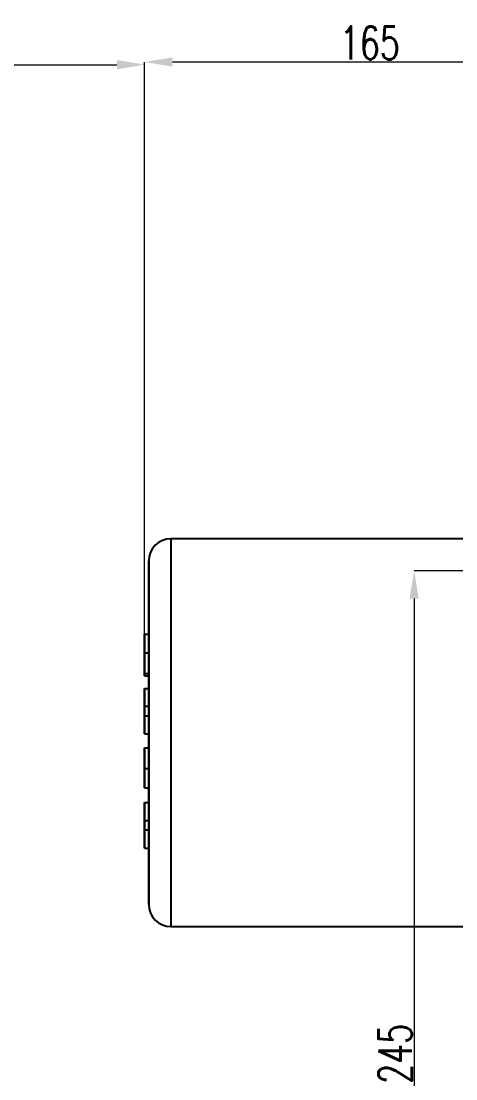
# Model space of a CAD drawing. Header units: millimetres. Extents: x 2223 to 4172, y 741 to 2119.
# Drawn here: x 2773.4 to 2930.2, y 981.1 to 1363 of the extents above; entities that cross this region are included whole.
import ezdxf

# ---------------------------------------------------------------- set-up
doc = ezdxf.new("R2010")
doc.units = ezdxf.units.MM
doc.layers.add('AM_5', color=3, linetype='Continuous', lineweight=25)
doc.styles.add('SLDTEXTSTYLE1', font='txt.shx', dxfattribs={"width": 0.7, "bigfont": 'gbcbig.shx'})
doc.dimstyles.new('SLDDIMSTYLE12$0', dxfattribs={"dimtxt": 12, "dimasz": 10, "dimexe": 0, "dimexo": 0.0625, "dimgap": 0.875, "dimtad": 1, "dimdec": 1, "dimlfac": 1.8, "dimrnd": 1e-09, "dimzin": 12, "dimdsep": 46, "dimtxsty": 'SLDTEXTSTYLE1', "dimcen": 0.09, "dimdle": 8.16, "dimclrd": 3, "dimclre": 3, "dimadec": 0, "dimazin": 3, "dimtfac": 1, "dimtdec": 1, "dimtofl": 0, "dimtmove": 0, "dimatfit": 3, "dimfxl": 0, "dimfrac": 2, "dimtolj": 1, "dimlwd": 5, "dimlwe": 5, "dimarcsym": 0})

# ---------------------------------------------------------------- blocks, each defined once
blk = doc.blocks.new('*D35')
at = {"layer": 'AM_5', "color": 3, "linetype": 'Continuous', "lineweight": 5, "transparency": 16777216}
for p, q in [((2817.92, 1141.71), (2817.92, 1348.23)), ((2970.42, 1348.23), (2827.92, 1348.23))]:
    blk.add_line(p, q, dxfattribs=at)
at = {"layer": 'AM_5', "color": 3, "lineweight": 5, "transparency": 16777216}
blk.add_line((2980.42, 1198.41), (2980.42, 1348.23), dxfattribs=at)
at = {"layer": 'AM_5', "color": 3, "transparency": 16777216}
for points in [[(2827.92, 1349.9), (2827.92, 1346.57), (2817.92, 1348.23)], [(2970.42, 1349.9), (2970.42, 1346.57), (2980.42, 1348.23)]]:
    blk.add_solid(points, dxfattribs=at)
at = {"layer": 'Defpoints', "color": 0, "transparency": 16777216}
for p in [(2817.92, 1348.23), (2980.42, 1198.34), (2817.92, 1141.64)]:
    blk.add_point(p, dxfattribs=at)
at = {"layer": 'AM_5', "color": 0, "transparency": 16777216, "insert": (2899.17, 1355.11), "char_height": 12, "attachment_point": 5, "style": 'SLDTEXTSTYLE1'}
blk.add_mtext('\\A1;165', dxfattribs=at)
blk = doc.blocks.new('*D36')
at = {"layer": 'AM_5', "color": 3, "lineweight": 5, "transparency": 16777216}
blk.add_line((3103.12, 1164.5), (2915.12, 1164.5), dxfattribs=at)
at = {"layer": 'AM_5', "color": 3, "linetype": 'Continuous', "lineweight": 5, "transparency": 16777216}
for p, q in [((2915.12, 1154.5), (2915.12, 932.89)), ((3057.37, 922.89), (2915.12, 922.89))]:
    blk.add_line(p, q, dxfattribs=at)
at = {"layer": 'AM_5', "color": 3, "transparency": 16777216}
for points in [[(2913.46, 1154.5), (2916.79, 1154.5), (2915.12, 1164.5)], [(2913.46, 932.89), (2916.79, 932.89), (2915.12, 922.89)]]:
    blk.add_solid(points, dxfattribs=at)
at = {"layer": 'Defpoints', "color": 0, "transparency": 16777216}
for p in [(3103.18, 1164.5), (2915.12, 922.89), (3057.43, 922.89)]:
    blk.add_point(p, dxfattribs=at)
at = {"layer": 'AM_5', "color": 0, "transparency": 16777216, "insert": (2908.25, 990.17), "char_height": 12, "attachment_point": 5, "rotation": 90, "style": 'SLDTEXTSTYLE1'}
blk.add_mtext('\\A1;245', dxfattribs=at)
blk = doc.blocks.new('*D38')
at = {"layer": 'AM_5', "color": 3, "lineweight": 5, "transparency": 16777216}
blk.add_line((2647.6, 1139.79), (2647.6, 1347.27), dxfattribs=at)
at = {"layer": 'AM_5', "color": 3, "linetype": 'Continuous', "lineweight": 5, "transparency": 16777216}
for p, q in [((2657.6, 1347.27), (2807.92, 1347.27)), ((2817.92, 1138.32), (2817.92, 1347.27))]:
    blk.add_line(p, q, dxfattribs=at)
at = {"layer": 'AM_5', "color": 3, "transparency": 16777216}
for points in [[(2657.6, 1348.94), (2657.6, 1345.61), (2647.6, 1347.27)], [(2807.92, 1348.94), (2807.92, 1345.61), (2817.92, 1347.27)]]:
    blk.add_solid(points, dxfattribs=at)
at = {"layer": 'Defpoints', "color": 0, "transparency": 16777216}
for p in [(2817.92, 1347.27), (2647.6, 1139.73), (2817.92, 1138.26)]:
    blk.add_point(p, dxfattribs=at)
at = {"layer": 'AM_5', "color": 0, "transparency": 16777216, "insert": (2732.76, 1354.15), "char_height": 12, "attachment_point": 5, "style": 'SLDTEXTSTYLE1'}
blk.add_mtext('\\A1;185', dxfattribs=at)

msp = doc.modelspace()

# ---------------------------------------------------------------- linework, layer by layer
at = {"color": 7, "linetype": 'Continuous', "lineweight": 25}
for p, q in [((2933.451, 1176.1), (2827.421, 1176.1)), ((2817.921, 1137.817), (2817.921, 1141.645)), ((2817.921, 1141.645), (2817.921, 1141.645)), ((2817.921, 1141.645), (2817.921, 1134.873)), ((2817.921, 1141.645), (2819.421, 1141.645)), ((2817.921, 1141.645), (2819.421, 1141.645)), ((2819.421, 1134.873), (2819.421, 1141.645)), ((2819.421, 1141.645), (2819.421, 1141.645)), ((2817.921, 1135.177), (2817.921, 1137.817)), ((2817.921, 1137.817), (2817.921, 1137.817)), ((2817.921, 1134.745), (2817.921, 1137.817)), ((2817.921, 1137.817), (2817.921, 1135.524)), ((2817.921, 1137.817), (2817.921, 1137.817)), ((2817.921, 1130.504), (2817.921, 1135.177)), ((2817.921, 1134.873), (2819.421, 1134.873)), ((2817.921, 1131.586), (2817.921, 1126.654)), ((2817.921, 1126.654), (2817.921, 1130.504)), ((2819.421, 1127.3), (2817.921, 1127.3)), ((2817.921, 1126.654), (2819.421, 1126.654)), ((2819.421, 1126.654), (2819.421, 1127.3)), ((2819.421, 1122.07), (2819.421, 1126.654)), ((2817.921, 1122.07), (2819.421, 1122.07)), ((2817.921, 1122.07), (2817.921, 1115.505)), ((2817.921, 1118.193), (2817.921, 1122.07)), ((2819.421, 1115.505), (2819.421, 1122.07)), ((2817.921, 1116.376), (2817.921, 1118.193)), ((2817.921, 1111.36), (2817.921, 1116.376)), ((2817.921, 1115.645), (2817.921, 1112.077)), ((2817.921, 1113.869), (2817.921, 1115.645)), ((2819.421, 1115.505), (2817.921, 1115.505)), ((2817.921, 1115.505), (2817.921, 1112.235)), ((2819.421, 1112.235), (2819.421, 1115.505)), ((2817.921, 1112.077), (2817.921, 1113.869)), ((2817.921, 1112.235), (2817.921, 1105.648)), ((2817.921, 1112.235), (2819.421, 1112.235)), ((2817.921, 1109.542), (2817.921, 1111.36)), ((2819.421, 1105.648), (2819.421, 1112.235)), ((2817.921, 1105.648), (2817.921, 1109.542)), ((2817.921, 1105.648), (2819.421, 1105.648)), ((2819.421, 1100.677), (2819.421, 1105.648)), ((2817.921, 1100.677), (2819.421, 1100.677)), ((2817.921, 1089.646), (2817.921, 1093.668)), ((2817.921, 1093.668), (2817.921, 1093.668)), ((2817.921, 1093.668), (2817.921, 1086.205)), ((2817.921, 1093.127), (2819.421, 1093.127)), ((2817.921, 1086.205), (2817.921, 1089.906)), ((2817.921, 1089.646), (2817.921, 1089.646)), ((2817.921, 1089.197), (2817.921, 1089.444)), ((2817.921, 1086.205), (2817.921, 1089.197)), ((2817.921, 1086.205), (2817.921, 1086.205)), ((2817.921, 1086.205), (2819.421, 1086.205)), ((2817.921, 1080.842), (2819.421, 1080.842)), ((2817.921, 1080.842), (2817.921, 1074.278)), ((2817.921, 1076.966), (2817.921, 1080.842)), ((2819.421, 1074.278), (2819.421, 1080.842)), ((2817.921, 1075.149), (2817.921, 1076.966)), ((2817.921, 1070.133), (2817.921, 1075.149)), ((2817.921, 1074.418), (2817.921, 1070.85)), ((2817.921, 1072.642), (2817.921, 1074.418)), ((2819.421, 1074.278), (2817.921, 1074.278)), ((2817.921, 1074.278), (2817.921, 1071.008)), ((2819.421, 1071.008), (2819.421, 1074.278)), ((2817.921, 1070.85), (2817.921, 1072.642)), ((2817.921, 1071.008), (2817.921, 1064.421)), ((2817.921, 1071.008), (2819.421, 1071.008)), ((2817.921, 1068.315), (2817.921, 1070.133)), ((2819.421, 1064.421), (2819.421, 1071.008)), ((2817.921, 1064.421), (2817.921, 1068.315)), ((2817.921, 1064.421), (2819.421, 1064.421)), ((2827.421, 1036.1), (2968.421, 1036.1))]:
    msp.add_line(p, q, dxfattribs=at)
at = {"color": 7, "linetype": 'Continuous', "lineweight": 25, "flags": 128}
msp.add_lwpolyline([(2827.421, 1176.1), (2827.421, 1175.922), (2827.421, 1175.388), (2827.421, 1174.501), (2827.421, 1173.265), (2827.422, 1171.687), (2827.422, 1169.775), (2827.422, 1167.538), (2827.422, 1164.988), (2827.422, 1162.138), (2827.422, 1159.003), (2827.422, 1155.598), (2827.422, 1151.941), (2827.422, 1148.05), (2827.422, 1143.945), (2827.422, 1139.648), (2827.422, 1135.179), (2827.422, 1130.563), (2827.422, 1125.822), (2827.422, 1120.98), (2827.422, 1116.062), (2827.422, 1111.094), (2827.422, 1106.1), (2827.422, 1101.107), (2827.422, 1096.138), (2827.422, 1091.221), (2827.422, 1086.379), (2827.422, 1081.638), (2827.422, 1077.021), (2827.422, 1072.553), (2827.422, 1068.256), (2827.422, 1064.151), (2827.422, 1060.26), (2827.422, 1056.603), (2827.422, 1053.198), (2827.422, 1050.063), (2827.422, 1047.213), (2827.422, 1044.663), (2827.422, 1042.426), (2827.422, 1040.514), (2827.421, 1038.936), (2827.421, 1037.7), (2827.421, 1036.813), (2827.421, 1036.279), (2827.421, 1036.1)], dxfattribs=at)
at = {"color": 7, "linetype": 'Continuous', "lineweight": 25}
for centre, start, end in [((2827.421, 1168.1), 90, 180), ((2827.421, 1044.1), 180, 270)]:
    msp.add_arc(centre, 8, start, end, dxfattribs=at)
for points, knots in [([(2819.421, 1141.645), (2819.421, 1142.839), (2819.421, 1145.783), (2819.421, 1150.01), (2819.421, 1154.315), (2819.421, 1158.072), (2819.421, 1161.253), (2819.421, 1164.092), (2819.421, 1166.354), (2819.421, 1167.788), (2819.421, 1168.254), (2819.421, 1167.788), (2819.421, 1166.354), (2819.421, 1164.092), (2819.422, 1161.253), (2819.422, 1158.073), (2819.422, 1154.313), (2819.422, 1150.019), (2819.422, 1145.257), (2819.422, 1140.105), (2819.422, 1134.654), (2819.422, 1128.415), (2819.422, 1121.413), (2819.422, 1113.74), (2819.422, 1108.621), (2819.422, 1106.1)], [0, 0, 0, 0, 0.0279063, 0.0687994, 0.1096924, 0.150368, 0.1906154, 0.2302372, 0.2813181, 0.3310053, 0.3791996, 0.4273908, 0.4770781, 0.528162, 0.5677838, 0.6080312, 0.6487067, 0.6895998, 0.7304928, 0.7711684, 0.8114158, 0.8510376, 0.9021185, 0.9518065, 1, 1, 1, 1]), ([(2817.921, 1135.524), (2817.921, 1134.827), (2817.921, 1133.777), (2817.921, 1132.441), (2817.921, 1131.679), (2817.921, 1131.201), (2817.921, 1131.157), (2817.921, 1131.133)], [0, 0, 0, 0, 0.33624225, 0.50689056, 0.67978579, 0.82636291, 1, 1, 1, 1]), ([(2817.921, 1134.873), (2817.921, 1133.863), (2817.921, 1132.025), (2817.921, 1129.794), (2817.921, 1128.324), (2817.921, 1127.439), (2817.921, 1127.351), (2817.921, 1127.3)], [0, 0, 0, 0, 0.276074, 0.5026478, 0.648994, 0.7958383, 1, 1, 1, 1]), ([(2817.921, 1131.133), (2817.921, 1131.159), (2817.921, 1131.2), (2817.921, 1131.641), (2817.921, 1132.366), (2817.921, 1133.435), (2817.921, 1134.31), (2817.921, 1134.745)], [0, 0, 0, 0, 0.2351446, 0.3753425, 0.5160023, 0.7589134, 1, 1, 1, 1]), ([(2819.421, 1127.3), (2819.421, 1127.35), (2819.421, 1127.435), (2819.421, 1128.285), (2819.421, 1129.713), (2819.421, 1131.959), (2819.421, 1133.833), (2819.421, 1134.873)], [0, 0, 0, 0, 0.2019609, 0.3446228, 0.48769, 0.7156034, 1, 1, 1, 1]), ([(2817.921, 1127.3), (2817.921, 1127.322), (2817.921, 1127.365), (2817.921, 1127.747), (2817.921, 1128.824), (2817.921, 1130.22), (2817.921, 1131.278), (2817.921, 1131.586)], [0, 0, 0, 0, 0.1629267, 0.3248672, 0.5602734, 0.8718604, 1, 1, 1, 1]), ([(2819.422, 1106.1), (2819.422, 1103.58), (2819.422, 1098.461), (2819.422, 1090.789), (2819.422, 1083.786), (2819.422, 1077.547), (2819.422, 1072.095), (2819.422, 1066.944), (2819.422, 1062.182), (2819.422, 1057.888), (2819.422, 1054.128), (2819.422, 1050.948), (2819.421, 1048.109), (2819.421, 1045.847), (2819.421, 1044.412), (2819.421, 1043.947), (2819.421, 1044.412), (2819.421, 1045.847), (2819.421, 1048.108), (2819.421, 1050.949), (2819.421, 1054.124), (2819.421, 1057.904), (2819.421, 1061.353), (2819.421, 1063.691), (2819.421, 1064.421)], [0, 0, 0, 0, 0.05074112, 0.10305579, 0.15684183, 0.19855941, 0.24093569, 0.28376278, 0.32681888, 0.36987498, 0.41270207, 0.45507835, 0.49679593, 0.55057883, 0.60289426, 0.65363776, 0.70437809, 0.75669356, 0.8104796, 0.85219718, 0.89457346, 0.93740055, 0.98045665, 1, 1, 1, 1]), ([(2817.921, 1100.677), (2817.921, 1100.649), (2817.921, 1100.603), (2817.921, 1100.191), (2817.921, 1099.493), (2817.921, 1098.23), (2817.921, 1096.298), (2817.921, 1094.468), (2817.921, 1093.442), (2817.921, 1093.127)], [0, 0, 0, 0, 0.1985013, 0.3338137, 0.4687628, 0.6319948, 0.7964274, 0.9375005, 1, 1, 1, 1]), ([(2817.921, 1093.386), (2817.921, 1094.211), (2817.921, 1095.862), (2817.921, 1097.971), (2817.921, 1099.694), (2817.921, 1100.556), (2817.921, 1100.636), (2817.921, 1100.677)], [0, 0, 0, 0, 0.17934361, 0.35888885, 0.5415629, 0.76594867, 1, 1, 1, 1]), ([(2819.421, 1093.127), (2819.421, 1093.985), (2819.421, 1095.545), (2819.421, 1097.524), (2819.421, 1099.137), (2819.421, 1100.135), (2819.421, 1100.602), (2819.421, 1100.652), (2819.421, 1100.677)], [0, 0, 0, 0, 0.1686401, 0.3068009, 0.4445468, 0.6493658, 0.8244287, 1, 1, 1, 1]), ([(2817.921, 1093.127), (2817.921, 1093.475), (2817.921, 1094.154), (2817.921, 1095.073), (2817.921, 1095.893), (2817.921, 1096.427), (2817.921, 1096.685), (2817.921, 1096.706), (2817.921, 1096.717)], [0, 0, 0, 0, 0.1055686, 0.2061744, 0.3333255, 0.5255849, 0.762499, 1, 1, 1, 1]), ([(2817.921, 1096.717), (2817.921, 1096.689), (2817.921, 1096.642), (2817.921, 1096.198), (2817.921, 1095.269), (2817.921, 1094.207), (2817.921, 1093.356), (2817.921, 1092.999)], [0, 0, 0, 0, 0.3330331, 0.5539557, 0.7183333, 0.8819115, 1, 1, 1, 1]), ([(2817.921, 1089.444), (2817.921, 1089.451), (2817.921, 1089.468), (2817.921, 1089.685), (2817.921, 1090.404), (2817.921, 1091.686), (2817.921, 1092.838), (2817.921, 1093.386)], [0, 0, 0, 0, 0.0480273, 0.1148309, 0.233216, 0.6345243, 1, 1, 1, 1]), ([(2817.921, 1093.127), (2817.921, 1092.617), (2817.921, 1091.6), (2817.921, 1089.968), (2817.921, 1088.408), (2817.921, 1087.153), (2817.921, 1086.333), (2817.921, 1086.25), (2817.921, 1086.205)], [0, 0, 0, 0, 0.13114557, 0.26152719, 0.43053232, 0.59905832, 0.78617201, 1, 1, 1, 1]), ([(2817.921, 1089.906), (2817.921, 1089.92), (2817.921, 1089.947), (2817.921, 1090.217), (2817.921, 1090.805), (2817.921, 1091.611), (2817.921, 1092.442), (2817.921, 1092.943), (2817.921, 1093.127)], [0, 0, 0, 0, 0.2296319, 0.4575605, 0.6152818, 0.7736499, 0.9169672, 1, 1, 1, 1]), ([(2817.921, 1092.999), (2817.921, 1092.575), (2817.921, 1091.832), (2817.921, 1090.89), (2817.921, 1090.182), (2817.921, 1089.712), (2817.921, 1089.671), (2817.921, 1089.646)], [0, 0, 0, 0, 0.2043544, 0.3586739, 0.5127895, 0.7124459, 1, 1, 1, 1]), ([(2819.421, 1086.205), (2819.421, 1086.269), (2819.421, 1086.384), (2819.421, 1087.509), (2819.421, 1089.029), (2819.421, 1090.97), (2819.421, 1092.386), (2819.421, 1093.127)], [0, 0, 0, 0, 0.2594927, 0.46447, 0.6370764, 0.810103, 1, 1, 1, 1]), ([(2819.421, 1080.842), (2819.421, 1081.646), (2819.421, 1083.373), (2819.421, 1085.218), (2819.421, 1086.205)], [0, 0, 0, 0, 0.4653058, 1, 1, 1, 1])]:
    msp.add_open_spline(points, degree=3, knots=knots, dxfattribs=at)

# ---------------------------------------------------------------- dimensions: what is measured, and where the dimension line sits
at = {"layer": 'AM_5'}
for base, p1, p2, text, picture, middle in [((2817.921, 1347.273), (2647.603, 1139.731), (2817.921, 1138.259), '185', '*D38', (2732.762, 1354.148)), ((2817.921, 1348.233), (2980.421, 1198.343), (2817.921, 1141.645), '165', '*D35', (2899.171, 1355.108))]:
    dim = msp.add_linear_dim(base=base, p1=p1, p2=p2, angle=360, text=text, dimstyle='SLDDIMSTYLE12$0', override={"dimlfac": 1, "dimpost": ''}, dxfattribs=at)
    dim.commit()
    dim.dimension.update_dxf_attribs({"geometry": picture, "text_midpoint": middle})
dim = msp.add_linear_dim(base=(2915.124, 922.886), p1=(3103.18, 1164.498), p2=(3057.435, 922.886), angle=90, text='245', dimstyle='SLDDIMSTYLE12$0', override={"dimlfac": 1}, dxfattribs=at)
dim.commit()
dim.dimension.update_dxf_attribs({"geometry": '*D36', "text_midpoint": (2915.124, 990.168), "dimtype": 160})

doc.saveas('drawing.dxf')
